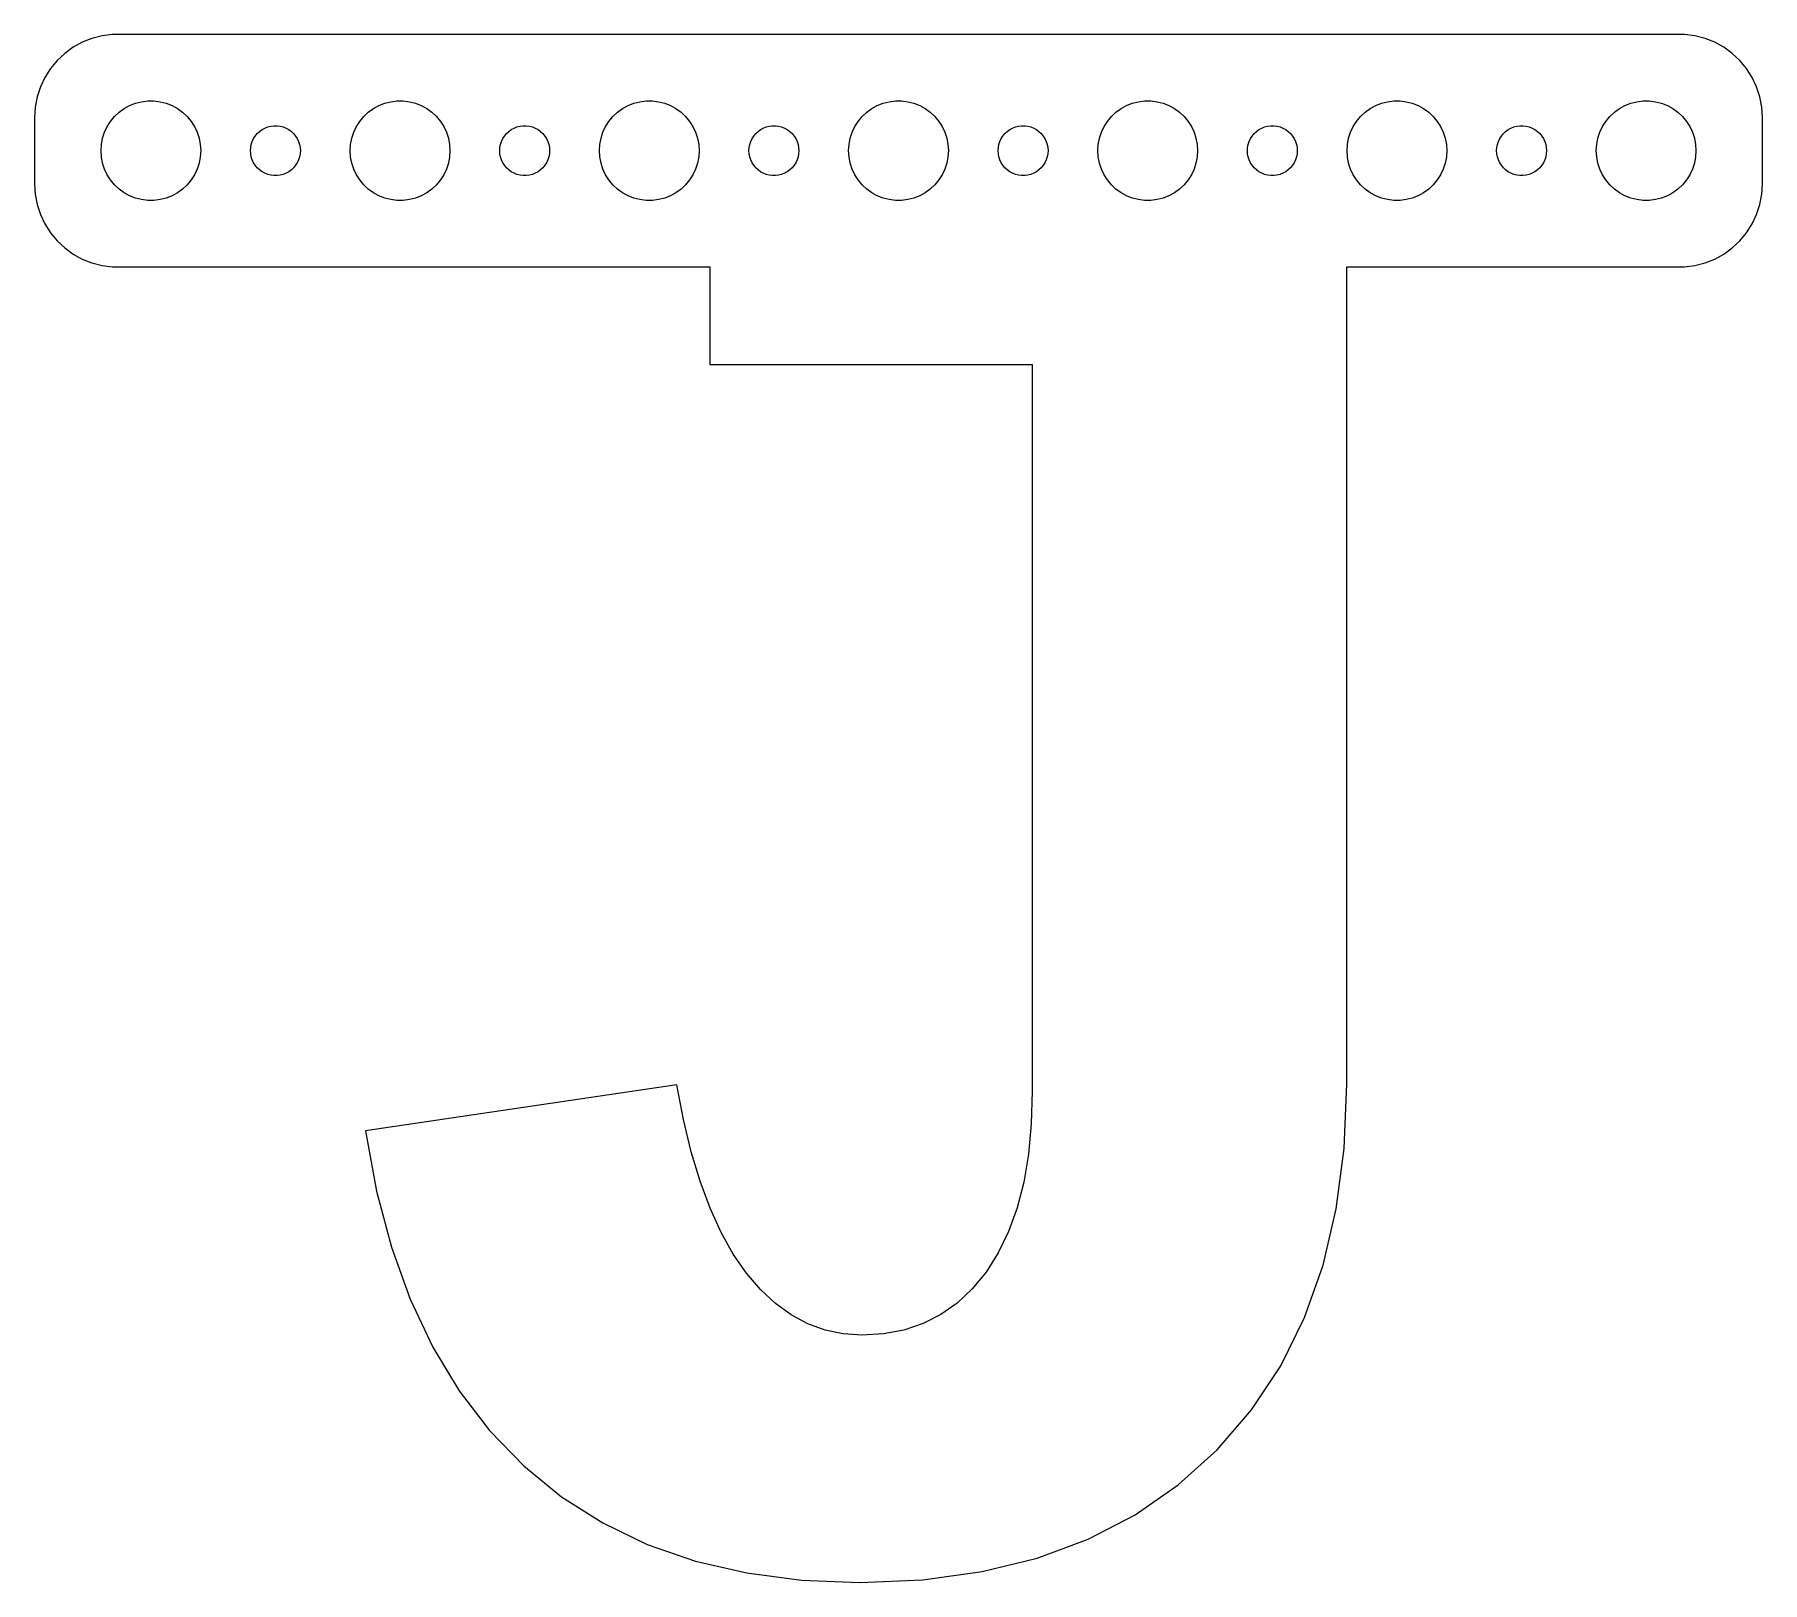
# Model space of a CAD drawing. Header units: metres. Extents: x -52 to 52, y -86 to 7.
import ezdxf

# ---------------------------------------------------------------- set-up
doc = ezdxf.new("R2010")
doc.units = ezdxf.units.M

msp = doc.modelspace()

# ---------------------------------------------------------------- linework, layer by layer
for p, q in [((-49.1289, 6.52412), (-49.6791, 6.22163)), ((-48.5451, 6.75528), (-49.1289, 6.52412)), ((-47.9369, 6.91142), (-48.5451, 6.75528)), ((-47.3139, 6.99013), (-47.9369, 6.91142)), ((47.3139, 6.99013), (-47.3139, 6.99013)), ((47.9369, 6.91142), (47.3139, 6.99013)), ((48.5451, 6.75528), (47.9369, 6.91142)), ((49.1289, 6.52412), (48.5451, 6.75528)), ((49.6791, 6.22163), (49.1289, 6.52412)), ((-50.6448, 5.42273), (-51.0451, 4.93892)), ((-50.1871, 5.85255), (-50.6448, 5.42273)), ((-49.6791, 6.22163), (-50.1871, 5.85255)), ((50.1871, 5.85255), (49.6791, 6.22163)), ((50.6448, 5.42273), (50.1871, 5.85255)), ((51.0451, 4.93892), (50.6448, 5.42273)), ((-51.3815, 4.40877), (-51.6489, 3.84062)), ((-51.0451, 4.93892), (-51.3815, 4.40877)), ((51.3815, 4.40877), (51.0451, 4.93892)), ((51.6489, 3.84062), (51.3815, 4.40877)), ((-51.8429, 3.24344), (-51.9606, 2.62666)), ((-51.6489, 3.84062), (-51.8429, 3.24344)), ((51.8429, 3.24344), (51.6489, 3.84062)), ((51.9606, 2.62666), (51.8429, 3.24344)), ((-51.9606, 2.62666), (-52, 2)), ((-47.1869, 2.05363), (-46.9123, 2.31154)), ((-46.9123, 2.31154), (-46.6075, 2.53297)), ((-46.6075, 2.53297), (-46.2773, 2.71448)), ((-46.2773, 2.71448), (-45.927, 2.85316)), ((-45.927, 2.85316), (-45.5621, 2.94685)), ((-45.5621, 2.94685), (-45.1884, 2.99408)), ((-45.1884, 2.99408), (-44.8116, 2.99408)), ((-44.8116, 2.99408), (-44.4379, 2.94685)), ((-44.4379, 2.94685), (-44.0729, 2.85316)), ((-44.0729, 2.85316), (-43.7227, 2.71448)), ((-43.7227, 2.71448), (-43.3925, 2.53297)), ((-43.3925, 2.53297), (-43.0877, 2.31154)), ((-43.0877, 2.31154), (-42.8131, 2.05363)), ((-32.1869, 2.05363), (-31.9123, 2.31154)), ((-31.9123, 2.31154), (-31.6075, 2.53297)), ((-31.6075, 2.53297), (-31.2773, 2.71448)), ((-31.2773, 2.71448), (-30.927, 2.85316)), ((-30.927, 2.85316), (-30.5621, 2.94685)), ((-30.5621, 2.94685), (-30.1884, 2.99408)), ((-30.1884, 2.99408), (-29.8116, 2.99408)), ((-29.8116, 2.99408), (-29.4379, 2.94685)), ((-29.4379, 2.94685), (-29.0729, 2.85316)), ((-29.0729, 2.85316), (-28.7227, 2.71448)), ((-28.7227, 2.71448), (-28.3925, 2.53297)), ((-28.3925, 2.53297), (-28.0877, 2.31154)), ((-28.0877, 2.31154), (-27.8131, 2.05363)), ((-17.1869, 2.05363), (-16.9123, 2.31154)), ((-16.9123, 2.31154), (-16.6075, 2.53297)), ((-16.6075, 2.53297), (-16.2773, 2.71448)), ((-16.2773, 2.71448), (-15.927, 2.85316)), ((-15.927, 2.85316), (-15.5621, 2.94685)), ((-15.5621, 2.94685), (-15.1884, 2.99408)), ((-15.1884, 2.99408), (-14.8116, 2.99408)), ((-14.8116, 2.99408), (-14.4379, 2.94685)), ((-14.4379, 2.94685), (-14.0729, 2.85316)), ((-14.0729, 2.85316), (-13.7227, 2.71448)), ((-13.7227, 2.71448), (-13.3925, 2.53297)), ((-13.3925, 2.53297), (-13.0877, 2.31154)), ((-13.0877, 2.31154), (-12.8131, 2.05363)), ((-2.1869, 2.05363), (-1.91226, 2.31154)), ((-1.91226, 2.31154), (-1.60747, 2.53297)), ((-1.60747, 2.53297), (-1.27733, 2.71448)), ((-1.27733, 2.71448), (-0.927048, 2.85316)), ((-0.927048, 2.85316), (-0.562134, 2.94685)), ((-0.562134, 2.94685), (-0.18837, 2.99408)), ((-0.18837, 2.99408), (0.18837, 2.99408)), ((0.18837, 2.99408), (0.562134, 2.94685)), ((0.562134, 2.94685), (0.927048, 2.85316)), ((0.927048, 2.85316), (1.27733, 2.71448)), ((1.27733, 2.71448), (1.60747, 2.53297)), ((1.60747, 2.53297), (1.91226, 2.31154)), ((1.91226, 2.31154), (2.1869, 2.05363)), ((12.8131, 2.05363), (13.0877, 2.31154)), ((13.0877, 2.31154), (13.3925, 2.53297)), ((13.3925, 2.53297), (13.7227, 2.71448)), ((13.7227, 2.71448), (14.0729, 2.85316)), ((14.0729, 2.85316), (14.4379, 2.94685)), ((14.4379, 2.94685), (14.8116, 2.99408)), ((14.8116, 2.99408), (15.1884, 2.99408)), ((15.1884, 2.99408), (15.5621, 2.94685)), ((15.5621, 2.94685), (15.927, 2.85316)), ((15.927, 2.85316), (16.2773, 2.71448)), ((16.2773, 2.71448), (16.6075, 2.53297)), ((16.6075, 2.53297), (16.9123, 2.31154)), ((16.9123, 2.31154), (17.1869, 2.05363)), ((27.8131, 2.05363), (28.0877, 2.31154)), ((28.0877, 2.31154), (28.3925, 2.53297)), ((28.3925, 2.53297), (28.7227, 2.71448)), ((28.7227, 2.71448), (29.0729, 2.85316)), ((29.0729, 2.85316), (29.4379, 2.94685)), ((29.4379, 2.94685), (29.8116, 2.99408)), ((29.8116, 2.99408), (30.1884, 2.99408)), ((30.1884, 2.99408), (30.5621, 2.94685)), ((30.5621, 2.94685), (30.927, 2.85316)), ((30.927, 2.85316), (31.2773, 2.71448)), ((31.2773, 2.71448), (31.6075, 2.53297)), ((31.6075, 2.53297), (31.9123, 2.31154)), ((31.9123, 2.31154), (32.1869, 2.05363)), ((42.8131, 2.05363), (43.0877, 2.31154)), ((43.0877, 2.31154), (43.3925, 2.53297)), ((43.3925, 2.53297), (43.7227, 2.71448)), ((43.7227, 2.71448), (44.0729, 2.85316)), ((44.0729, 2.85316), (44.4379, 2.94685)), ((44.4379, 2.94685), (44.8116, 2.99408)), ((44.8116, 2.99408), (45.1884, 2.99408)), ((45.1884, 2.99408), (45.5621, 2.94685)), ((45.5621, 2.94685), (45.927, 2.85316)), ((45.927, 2.85316), (46.2773, 2.71448)), ((46.2773, 2.71448), (46.6075, 2.53297)), ((46.6075, 2.53297), (46.9123, 2.31154)), ((46.9123, 2.31154), (47.1869, 2.05363)), ((52, 2), (51.9606, 2.62666)), ((-52, 2), (-52, -2)), ((-47.9057, 0.746063), (-47.7893, 1.10437)), ((-47.7893, 1.10437), (-47.6289, 1.44525)), ((-47.6289, 1.44525), (-47.427, 1.76335)), ((-47.427, 1.76335), (-47.1869, 2.05363)), ((-42.8131, 2.05363), (-42.5729, 1.76335)), ((-42.5729, 1.76335), (-42.3711, 1.44525)), ((-42.3711, 1.44525), (-42.2107, 1.10437)), ((-42.2107, 1.10437), (-42.0942, 0.746063)), ((-38.5934, 1.02681), (-38.4561, 1.15576)), ((-38.4561, 1.15576), (-38.3037, 1.26648)), ((-38.3037, 1.26648), (-38.1387, 1.35724)), ((-38.1387, 1.35724), (-37.9635, 1.42657)), ((-37.9635, 1.42657), (-37.7811, 1.47342)), ((-37.7811, 1.47342), (-37.5942, 1.49704)), ((-37.5942, 1.49704), (-37.4058, 1.49704)), ((-37.4058, 1.49704), (-37.2189, 1.47342)), ((-37.2189, 1.47342), (-37.0365, 1.42657)), ((-37.0365, 1.42657), (-36.8613, 1.35724)), ((-36.8613, 1.35724), (-36.6963, 1.26648)), ((-36.6963, 1.26648), (-36.5439, 1.15576)), ((-36.5439, 1.15576), (-36.4065, 1.02681)), ((-32.9057, 0.746063), (-32.7893, 1.10437)), ((-32.7893, 1.10437), (-32.6289, 1.44525)), ((-32.6289, 1.44525), (-32.427, 1.76335)), ((-32.427, 1.76335), (-32.1869, 2.05363)), ((-27.8131, 2.05363), (-27.5729, 1.76335)), ((-27.5729, 1.76335), (-27.3711, 1.44525)), ((-27.3711, 1.44525), (-27.2107, 1.10437)), ((-27.2107, 1.10437), (-27.0942, 0.746063)), ((-23.5934, 1.02681), (-23.4561, 1.15576)), ((-23.4561, 1.15576), (-23.3037, 1.26648)), ((-23.3037, 1.26648), (-23.1387, 1.35724)), ((-23.1387, 1.35724), (-22.9635, 1.42657)), ((-22.9635, 1.42657), (-22.7811, 1.47342)), ((-22.7811, 1.47342), (-22.5942, 1.49704)), ((-22.5942, 1.49704), (-22.4058, 1.49704)), ((-22.4058, 1.49704), (-22.2189, 1.47342)), ((-22.2189, 1.47342), (-22.0365, 1.42657)), ((-22.0365, 1.42657), (-21.8613, 1.35724)), ((-21.8613, 1.35724), (-21.6963, 1.26648)), ((-21.6963, 1.26648), (-21.5439, 1.15576)), ((-21.5439, 1.15576), (-21.4065, 1.02681)), ((-17.9057, 0.746063), (-17.7893, 1.10437)), ((-17.7893, 1.10437), (-17.6289, 1.44525)), ((-17.6289, 1.44525), (-17.427, 1.76335)), ((-17.427, 1.76335), (-17.1869, 2.05363)), ((-12.8131, 2.05363), (-12.5729, 1.76335)), ((-12.5729, 1.76335), (-12.3711, 1.44525)), ((-12.3711, 1.44525), (-12.2107, 1.10437)), ((-12.2107, 1.10437), (-12.0942, 0.746063)), ((-8.59344, 1.02681), (-8.45613, 1.15576)), ((-8.45613, 1.15576), (-8.30373, 1.26648)), ((-8.30373, 1.26648), (-8.13866, 1.35724)), ((-8.13866, 1.35724), (-7.96352, 1.42657)), ((-7.96352, 1.42657), (-7.78107, 1.47342)), ((-7.78107, 1.47342), (-7.59418, 1.49704)), ((-7.59418, 1.49704), (-7.40581, 1.49704)), ((-7.40581, 1.49704), (-7.21892, 1.47342)), ((-7.21892, 1.47342), (-7.03647, 1.42657)), ((-7.03647, 1.42657), (-6.86133, 1.35724)), ((-6.86133, 1.35724), (-6.69626, 1.26648)), ((-6.69626, 1.26648), (-6.54385, 1.15576)), ((-6.54385, 1.15576), (-6.40654, 1.02681)), ((-2.90575, 0.746063), (-2.78932, 1.10437)), ((-2.78932, 1.10437), (-2.62891, 1.44525)), ((-2.62891, 1.44525), (-2.42705, 1.76335)), ((-2.42705, 1.76335), (-2.1869, 2.05363)), ((2.1869, 2.05363), (2.42705, 1.76335)), ((2.42705, 1.76335), (2.62891, 1.44525)), ((2.62891, 1.44525), (2.78932, 1.10437)), ((2.78932, 1.10437), (2.90575, 0.746063)), ((6.40654, 1.02681), (6.54385, 1.15576)), ((6.54385, 1.15576), (6.69626, 1.26648)), ((6.69626, 1.26648), (6.86133, 1.35724)), ((6.86133, 1.35724), (7.03647, 1.42657)), ((7.03647, 1.42657), (7.21892, 1.47342)), ((7.21892, 1.47342), (7.40581, 1.49704)), ((7.40581, 1.49704), (7.59418, 1.49704)), ((7.59418, 1.49704), (7.78107, 1.47342)), ((7.78107, 1.47342), (7.96352, 1.42657)), ((7.96352, 1.42657), (8.13866, 1.35724)), ((8.13866, 1.35724), (8.30373, 1.26648)), ((8.30373, 1.26648), (8.45613, 1.15576)), ((8.45613, 1.15576), (8.59344, 1.02681)), ((12.0942, 0.746063), (12.2107, 1.10437)), ((12.2107, 1.10437), (12.3711, 1.44525)), ((12.3711, 1.44525), (12.5729, 1.76335)), ((12.5729, 1.76335), (12.8131, 2.05363)), ((17.1869, 2.05363), (17.427, 1.76335)), ((17.427, 1.76335), (17.6289, 1.44525)), ((17.6289, 1.44525), (17.7893, 1.10437)), ((17.7893, 1.10437), (17.9057, 0.746063)), ((21.4065, 1.02681), (21.5439, 1.15576)), ((21.5439, 1.15576), (21.6963, 1.26648)), ((21.6963, 1.26648), (21.8613, 1.35724)), ((21.8613, 1.35724), (22.0365, 1.42657)), ((22.0365, 1.42657), (22.2189, 1.47342)), ((22.2189, 1.47342), (22.4058, 1.49704)), ((22.4058, 1.49704), (22.5942, 1.49704)), ((22.5942, 1.49704), (22.7811, 1.47342)), ((22.7811, 1.47342), (22.9635, 1.42657)), ((22.9635, 1.42657), (23.1387, 1.35724)), ((23.1387, 1.35724), (23.3037, 1.26648)), ((23.3037, 1.26648), (23.4561, 1.15576)), ((23.4561, 1.15576), (23.5934, 1.02681)), ((27.0942, 0.746063), (27.2107, 1.10437)), ((27.2107, 1.10437), (27.3711, 1.44525)), ((27.3711, 1.44525), (27.5729, 1.76335)), ((27.5729, 1.76335), (27.8131, 2.05363)), ((32.1869, 2.05363), (32.427, 1.76335)), ((32.427, 1.76335), (32.6289, 1.44525)), ((32.6289, 1.44525), (32.7893, 1.10437)), ((32.7893, 1.10437), (32.9057, 0.746063)), ((36.4065, 1.02681), (36.5439, 1.15576)), ((36.5439, 1.15576), (36.6963, 1.26648)), ((36.6963, 1.26648), (36.8613, 1.35724)), ((36.8613, 1.35724), (37.0365, 1.42657)), ((37.0365, 1.42657), (37.2189, 1.47342)), ((37.2189, 1.47342), (37.4058, 1.49704)), ((37.4058, 1.49704), (37.5942, 1.49704)), ((37.5942, 1.49704), (37.7811, 1.47342)), ((37.7811, 1.47342), (37.9635, 1.42657)), ((37.9635, 1.42657), (38.1387, 1.35724)), ((38.1387, 1.35724), (38.3037, 1.26648)), ((38.3037, 1.26648), (38.4561, 1.15576)), ((38.4561, 1.15576), (38.5934, 1.02681)), ((42.0942, 0.746063), (42.2107, 1.10437)), ((42.2107, 1.10437), (42.3711, 1.44525)), ((42.3711, 1.44525), (42.5729, 1.76335)), ((42.5729, 1.76335), (42.8131, 2.05363)), ((47.1869, 2.05363), (47.427, 1.76335)), ((47.427, 1.76335), (47.6289, 1.44525)), ((47.6289, 1.44525), (47.7893, 1.10437)), ((47.7893, 1.10437), (47.9057, 0.746063)), ((52, -2), (52, 2)), ((-48, 0), (-47.9763, 0.375992)), ((-47.9763, -0.375992), (-48, 0)), ((-47.9763, 0.375992), (-47.9057, 0.746063)), ((-42.0942, 0.746063), (-42.0237, 0.375992)), ((-42.0237, 0.375992), (-42, 0)), ((-42, 0), (-42.0237, -0.375992)), ((-39, 0), (-38.9882, 0.187988)), ((-38.9882, -0.187988), (-39, 0)), ((-38.9882, 0.187988), (-38.9529, 0.373032)), ((-38.9529, 0.373032), (-38.8947, 0.552185)), ((-38.8947, 0.552185), (-38.8145, 0.722626)), ((-38.8145, 0.722626), (-38.7135, 0.881668)), ((-38.7135, 0.881668), (-38.5934, 1.02681)), ((-36.4065, 1.02681), (-36.2865, 0.881668)), ((-36.2865, 0.881668), (-36.1855, 0.722626)), ((-36.1855, 0.722626), (-36.1053, 0.552185)), ((-36.1053, 0.552185), (-36.0471, 0.373032)), ((-36.0471, 0.373032), (-36.0118, 0.187988)), ((-36.0118, 0.187988), (-36, 0)), ((-36, 0), (-36.0118, -0.187988)), ((-33, 0), (-32.9763, 0.375992)), ((-32.9763, -0.375992), (-33, 0)), ((-32.9763, 0.375992), (-32.9057, 0.746063)), ((-27.0942, 0.746063), (-27.0237, 0.375992)), ((-27.0237, 0.375992), (-27, 0)), ((-27, 0), (-27.0237, -0.375992)), ((-24, 0), (-23.9882, 0.187988)), ((-23.9882, -0.187988), (-24, 0)), ((-23.9882, 0.187988), (-23.9529, 0.373032)), ((-23.9529, 0.373032), (-23.8947, 0.552185)), ((-23.8947, 0.552185), (-23.8145, 0.722626)), ((-23.8145, 0.722626), (-23.7135, 0.881668)), ((-23.7135, 0.881668), (-23.5934, 1.02681)), ((-21.4065, 1.02681), (-21.2865, 0.881668)), ((-21.2865, 0.881668), (-21.1855, 0.722626)), ((-21.1855, 0.722626), (-21.1053, 0.552185)), ((-21.1053, 0.552185), (-21.0471, 0.373032)), ((-21.0471, 0.373032), (-21.0118, 0.187988)), ((-21.0118, 0.187988), (-21, 0)), ((-21, 0), (-21.0118, -0.187988)), ((-18, 0), (-17.9763, 0.375992)), ((-17.9763, -0.375992), (-18, 0)), ((-17.9763, 0.375992), (-17.9057, 0.746063)), ((-12.0942, 0.746063), (-12.0237, 0.375992)), ((-12.0237, 0.375992), (-12, 0)), ((-12, 0), (-12.0237, -0.375992)), ((-9, 0), (-8.98816, 0.187988)), ((-8.98816, -0.187988), (-9, 0)), ((-8.98816, 0.187988), (-8.95287, 0.373032)), ((-8.95287, 0.373032), (-8.89465, 0.552185)), ((-8.89465, 0.552185), (-8.81445, 0.722626)), ((-8.81445, 0.722626), (-8.71352, 0.881668)), ((-8.71352, 0.881668), (-8.59344, 1.02681)), ((-6.40654, 1.02681), (-6.28647, 0.881668)), ((-6.28647, 0.881668), (-6.18553, 0.722626)), ((-6.18553, 0.722626), (-6.10533, 0.552185)), ((-6.10533, 0.552185), (-6.04712, 0.373032)), ((-6.04712, 0.373032), (-6.01183, 0.187988)), ((-6.01183, 0.187988), (-6, 0)), ((-6, 0), (-6.01183, -0.187988)), ((-3, 0), (-2.97633, 0.375992)), ((-2.97633, -0.375992), (-3, 0)), ((-2.97633, 0.375992), (-2.90575, 0.746063)), ((2.90575, 0.746063), (2.97633, 0.375992)), ((2.97633, 0.375992), (3, 0)), ((3, 0), (2.97633, -0.375992)), ((6, 0), (6.01183, 0.187988)), ((6.01183, -0.187988), (6, 0)), ((6.01183, 0.187988), (6.04712, 0.373032)), ((6.04712, 0.373032), (6.10533, 0.552185)), ((6.10533, 0.552185), (6.18553, 0.722626)), ((6.18553, 0.722626), (6.28647, 0.881668)), ((6.28647, 0.881668), (6.40654, 1.02681)), ((8.59344, 1.02681), (8.71352, 0.881668)), ((8.71352, 0.881668), (8.81445, 0.722626)), ((8.81445, 0.722626), (8.89465, 0.552185)), ((8.89465, 0.552185), (8.95287, 0.373032)), ((8.95287, 0.373032), (8.98816, 0.187988)), ((8.98816, 0.187988), (9, 0)), ((9, 0), (8.98816, -0.187988)), ((12, 0), (12.0237, 0.375992)), ((12.0237, -0.375992), (12, 0)), ((12.0237, 0.375992), (12.0942, 0.746063)), ((17.9057, 0.746063), (17.9763, 0.375992)), ((17.9763, 0.375992), (18, 0)), ((18, 0), (17.9763, -0.375992)), ((21, 0), (21.0118, 0.187988)), ((21.0118, -0.187988), (21, 0)), ((21.0118, 0.187988), (21.0471, 0.373032)), ((21.0471, 0.373032), (21.1053, 0.552185)), ((21.1053, 0.552185), (21.1855, 0.722626)), ((21.1855, 0.722626), (21.2865, 0.881668)), ((21.2865, 0.881668), (21.4065, 1.02681)), ((23.5934, 1.02681), (23.7135, 0.881668)), ((23.7135, 0.881668), (23.8145, 0.722626)), ((23.8145, 0.722626), (23.8947, 0.552185)), ((23.8947, 0.552185), (23.9529, 0.373032)), ((23.9529, 0.373032), (23.9882, 0.187988)), ((23.9882, 0.187988), (24, 0)), ((24, 0), (23.9882, -0.187988)), ((27, 0), (27.0237, 0.375992)), ((27.0237, -0.375992), (27, 0)), ((27.0237, 0.375992), (27.0942, 0.746063)), ((32.9057, 0.746063), (32.9763, 0.375992)), ((32.9763, 0.375992), (33, 0)), ((33, 0), (32.9763, -0.375992)), ((36, 0), (36.0118, 0.187988)), ((36.0118, -0.187988), (36, 0)), ((36.0118, 0.187988), (36.0471, 0.373032)), ((36.0471, 0.373032), (36.1053, 0.552185)), ((36.1053, 0.552185), (36.1855, 0.722626)), ((36.1855, 0.722626), (36.2865, 0.881668)), ((36.2865, 0.881668), (36.4065, 1.02681)), ((38.5934, 1.02681), (38.7135, 0.881668)), ((38.7135, 0.881668), (38.8145, 0.722626)), ((38.8145, 0.722626), (38.8947, 0.552185)), ((38.8947, 0.552185), (38.9529, 0.373032)), ((38.9529, 0.373032), (38.9882, 0.187988)), ((38.9882, 0.187988), (39, 0)), ((39, 0), (38.9882, -0.187988)), ((42, 0), (42.0237, 0.375992)), ((42.0237, -0.375992), (42, 0)), ((42.0237, 0.375992), (42.0942, 0.746063)), ((47.9057, 0.746063), (47.9763, 0.375992)), ((47.9763, 0.375992), (48, 0)), ((48, 0), (47.9763, -0.375992)), ((-47.9057, -0.746063), (-47.9763, -0.375992)), ((-47.7893, -1.10437), (-47.9057, -0.746063)), ((-42.0942, -0.746063), (-42.2107, -1.10437)), ((-42.0237, -0.375992), (-42.0942, -0.746063)), ((-38.9529, -0.373032), (-38.9882, -0.187988)), ((-38.8947, -0.552185), (-38.9529, -0.373032)), ((-38.8145, -0.722626), (-38.8947, -0.552185)), ((-38.7135, -0.881668), (-38.8145, -0.722626)), ((-38.5934, -1.02681), (-38.7135, -0.881668)), ((-38.4561, -1.15576), (-38.5934, -1.02681)), ((-36.4065, -1.02681), (-36.5439, -1.15576)), ((-36.2865, -0.881668), (-36.4065, -1.02681)), ((-36.1855, -0.722626), (-36.2865, -0.881668)), ((-36.1053, -0.552185), (-36.1855, -0.722626)), ((-36.0471, -0.373032), (-36.1053, -0.552185)), ((-36.0118, -0.187988), (-36.0471, -0.373032)), ((-32.9057, -0.746063), (-32.9763, -0.375992)), ((-32.7893, -1.10437), (-32.9057, -0.746063)), ((-27.0942, -0.746063), (-27.2107, -1.10437)), ((-27.0237, -0.375992), (-27.0942, -0.746063)), ((-23.9529, -0.373032), (-23.9882, -0.187988)), ((-23.8947, -0.552185), (-23.9529, -0.373032)), ((-23.8145, -0.722626), (-23.8947, -0.552185)), ((-23.7135, -0.881668), (-23.8145, -0.722626)), ((-23.5934, -1.02681), (-23.7135, -0.881668)), ((-23.4561, -1.15576), (-23.5934, -1.02681)), ((-21.4065, -1.02681), (-21.5439, -1.15576)), ((-21.2865, -0.881668), (-21.4065, -1.02681)), ((-21.1855, -0.722626), (-21.2865, -0.881668)), ((-21.1053, -0.552185), (-21.1855, -0.722626)), ((-21.0471, -0.373032), (-21.1053, -0.552185)), ((-21.0118, -0.187988), (-21.0471, -0.373032)), ((-17.9057, -0.746063), (-17.9763, -0.375992)), ((-17.7893, -1.10437), (-17.9057, -0.746063)), ((-12.0942, -0.746063), (-12.2107, -1.10437)), ((-12.0237, -0.375992), (-12.0942, -0.746063)), ((-8.95287, -0.373032), (-8.98816, -0.187988)), ((-8.89465, -0.552185), (-8.95287, -0.373032)), ((-8.81445, -0.722626), (-8.89465, -0.552185)), ((-8.71352, -0.881668), (-8.81445, -0.722626)), ((-8.59344, -1.02681), (-8.71352, -0.881668)), ((-8.45613, -1.15576), (-8.59344, -1.02681)), ((-6.40654, -1.02681), (-6.54385, -1.15576)), ((-6.28647, -0.881668), (-6.40654, -1.02681)), ((-6.18553, -0.722626), (-6.28647, -0.881668)), ((-6.10533, -0.552185), (-6.18553, -0.722626)), ((-6.04712, -0.373032), (-6.10533, -0.552185)), ((-6.01183, -0.187988), (-6.04712, -0.373032)), ((-2.90575, -0.746063), (-2.97633, -0.375992)), ((-2.78932, -1.10437), (-2.90575, -0.746063)), ((2.90575, -0.746063), (2.78932, -1.10437)), ((2.97633, -0.375992), (2.90575, -0.746063)), ((6.04712, -0.373032), (6.01183, -0.187988)), ((6.10533, -0.552185), (6.04712, -0.373032)), ((6.18553, -0.722626), (6.10533, -0.552185)), ((6.28647, -0.881668), (6.18553, -0.722626)), ((6.40654, -1.02681), (6.28647, -0.881668)), ((6.54385, -1.15576), (6.40654, -1.02681)), ((8.59344, -1.02681), (8.45613, -1.15576)), ((8.71352, -0.881668), (8.59344, -1.02681)), ((8.81445, -0.722626), (8.71352, -0.881668)), ((8.89465, -0.552185), (8.81445, -0.722626)), ((8.95287, -0.373032), (8.89465, -0.552185)), ((8.98816, -0.187988), (8.95287, -0.373032)), ((12.0942, -0.746063), (12.0237, -0.375992)), ((12.2107, -1.10437), (12.0942, -0.746063)), ((17.9057, -0.746063), (17.7893, -1.10437)), ((17.9763, -0.375992), (17.9057, -0.746063)), ((21.0471, -0.373032), (21.0118, -0.187988)), ((21.1053, -0.552185), (21.0471, -0.373032)), ((21.1855, -0.722626), (21.1053, -0.552185)), ((21.2865, -0.881668), (21.1855, -0.722626)), ((21.4065, -1.02681), (21.2865, -0.881668)), ((21.5439, -1.15576), (21.4065, -1.02681)), ((23.5934, -1.02681), (23.4561, -1.15576)), ((23.7135, -0.881668), (23.5934, -1.02681)), ((23.8145, -0.722626), (23.7135, -0.881668)), ((23.8947, -0.552185), (23.8145, -0.722626)), ((23.9529, -0.373032), (23.8947, -0.552185)), ((23.9882, -0.187988), (23.9529, -0.373032)), ((27.0942, -0.746063), (27.0237, -0.375992)), ((27.2107, -1.10437), (27.0942, -0.746063)), ((32.9057, -0.746063), (32.7893, -1.10437)), ((32.9763, -0.375992), (32.9057, -0.746063)), ((36.0471, -0.373032), (36.0118, -0.187988)), ((36.1053, -0.552185), (36.0471, -0.373032)), ((36.1855, -0.722626), (36.1053, -0.552185)), ((36.2865, -0.881668), (36.1855, -0.722626)), ((36.4065, -1.02681), (36.2865, -0.881668)), ((36.5439, -1.15576), (36.4065, -1.02681)), ((38.5934, -1.02681), (38.4561, -1.15576)), ((38.7135, -0.881668), (38.5934, -1.02681)), ((38.8145, -0.722626), (38.7135, -0.881668)), ((38.8947, -0.552185), (38.8145, -0.722626)), ((38.9529, -0.373032), (38.8947, -0.552185)), ((38.9882, -0.187988), (38.9529, -0.373032)), ((42.0942, -0.746063), (42.0237, -0.375992)), ((42.2107, -1.10437), (42.0942, -0.746063)), ((47.9057, -0.746063), (47.7893, -1.10437)), ((47.9763, -0.375992), (47.9057, -0.746063)), ((-52, -2), (-51.9606, -2.62666)), ((-47.6289, -1.44525), (-47.7893, -1.10437)), ((-47.427, -1.76335), (-47.6289, -1.44525)), ((-47.1869, -2.05363), (-47.427, -1.76335)), ((-46.9123, -2.31154), (-47.1869, -2.05363)), ((-42.8131, -2.05363), (-43.0877, -2.31154)), ((-42.5729, -1.76335), (-42.8131, -2.05363)), ((-42.3711, -1.44525), (-42.5729, -1.76335)), ((-42.2107, -1.10437), (-42.3711, -1.44525)), ((-38.3037, -1.26648), (-38.4561, -1.15576)), ((-38.1387, -1.35724), (-38.3037, -1.26648)), ((-37.9635, -1.42657), (-38.1387, -1.35724)), ((-37.7811, -1.47342), (-37.9635, -1.42657)), ((-37.5942, -1.49704), (-37.7811, -1.47342)), ((-37.4058, -1.49704), (-37.5942, -1.49704)), ((-37.2189, -1.47342), (-37.4058, -1.49704)), ((-37.0365, -1.42657), (-37.2189, -1.47342)), ((-36.8613, -1.35724), (-37.0365, -1.42657)), ((-36.6963, -1.26648), (-36.8613, -1.35724)), ((-36.5439, -1.15576), (-36.6963, -1.26648)), ((-32.6289, -1.44525), (-32.7893, -1.10437)), ((-32.427, -1.76335), (-32.6289, -1.44525)), ((-32.1869, -2.05363), (-32.427, -1.76335)), ((-31.9123, -2.31154), (-32.1869, -2.05363)), ((-27.8131, -2.05363), (-28.0877, -2.31154)), ((-27.5729, -1.76335), (-27.8131, -2.05363)), ((-27.3711, -1.44525), (-27.5729, -1.76335)), ((-27.2107, -1.10437), (-27.3711, -1.44525)), ((-23.3037, -1.26648), (-23.4561, -1.15576)), ((-23.1387, -1.35724), (-23.3037, -1.26648)), ((-22.9635, -1.42657), (-23.1387, -1.35724)), ((-22.7811, -1.47342), (-22.9635, -1.42657)), ((-22.5942, -1.49704), (-22.7811, -1.47342)), ((-22.4058, -1.49704), (-22.5942, -1.49704)), ((-22.2189, -1.47342), (-22.4058, -1.49704)), ((-22.0365, -1.42657), (-22.2189, -1.47342)), ((-21.8613, -1.35724), (-22.0365, -1.42657)), ((-21.6963, -1.26648), (-21.8613, -1.35724)), ((-21.5439, -1.15576), (-21.6963, -1.26648)), ((-17.6289, -1.44525), (-17.7893, -1.10437)), ((-17.427, -1.76335), (-17.6289, -1.44525)), ((-17.1869, -2.05363), (-17.427, -1.76335)), ((-16.9123, -2.31154), (-17.1869, -2.05363)), ((-12.8131, -2.05363), (-13.0877, -2.31154)), ((-12.5729, -1.76335), (-12.8131, -2.05363)), ((-12.3711, -1.44525), (-12.5729, -1.76335)), ((-12.2107, -1.10437), (-12.3711, -1.44525)), ((-8.30373, -1.26648), (-8.45613, -1.15576)), ((-8.13866, -1.35724), (-8.30373, -1.26648)), ((-7.96352, -1.42657), (-8.13866, -1.35724)), ((-7.78107, -1.47342), (-7.96352, -1.42657)), ((-7.59418, -1.49704), (-7.78107, -1.47342)), ((-7.40581, -1.49704), (-7.59418, -1.49704)), ((-7.21892, -1.47342), (-7.40581, -1.49704)), ((-7.03647, -1.42657), (-7.21892, -1.47342)), ((-6.86133, -1.35724), (-7.03647, -1.42657)), ((-6.69626, -1.26648), (-6.86133, -1.35724)), ((-6.54385, -1.15576), (-6.69626, -1.26648)), ((-2.62891, -1.44525), (-2.78932, -1.10437)), ((-2.42705, -1.76335), (-2.62891, -1.44525)), ((-2.1869, -2.05363), (-2.42705, -1.76335)), ((-1.91226, -2.31154), (-2.1869, -2.05363)), ((2.1869, -2.05363), (1.91226, -2.31154)), ((2.42705, -1.76335), (2.1869, -2.05363)), ((2.62891, -1.44525), (2.42705, -1.76335)), ((2.78932, -1.10437), (2.62891, -1.44525)), ((6.69626, -1.26648), (6.54385, -1.15576)), ((6.86133, -1.35724), (6.69626, -1.26648)), ((7.03647, -1.42657), (6.86133, -1.35724)), ((7.21892, -1.47342), (7.03647, -1.42657)), ((7.40581, -1.49704), (7.21892, -1.47342)), ((7.59418, -1.49704), (7.40581, -1.49704)), ((7.78107, -1.47342), (7.59418, -1.49704)), ((7.96352, -1.42657), (7.78107, -1.47342)), ((8.13866, -1.35724), (7.96352, -1.42657)), ((8.30373, -1.26648), (8.13866, -1.35724)), ((8.45613, -1.15576), (8.30373, -1.26648)), ((12.3711, -1.44525), (12.2107, -1.10437)), ((12.5729, -1.76335), (12.3711, -1.44525)), ((12.8131, -2.05363), (12.5729, -1.76335)), ((13.0877, -2.31154), (12.8131, -2.05363)), ((17.1869, -2.05363), (16.9123, -2.31154)), ((17.427, -1.76335), (17.1869, -2.05363)), ((17.6289, -1.44525), (17.427, -1.76335)), ((17.7893, -1.10437), (17.6289, -1.44525)), ((21.6963, -1.26648), (21.5439, -1.15576)), ((21.8613, -1.35724), (21.6963, -1.26648)), ((22.0365, -1.42657), (21.8613, -1.35724)), ((22.2189, -1.47342), (22.0365, -1.42657)), ((22.4058, -1.49704), (22.2189, -1.47342)), ((22.5942, -1.49704), (22.4058, -1.49704)), ((22.7811, -1.47342), (22.5942, -1.49704)), ((22.9635, -1.42657), (22.7811, -1.47342)), ((23.1387, -1.35724), (22.9635, -1.42657)), ((23.3037, -1.26648), (23.1387, -1.35724)), ((23.4561, -1.15576), (23.3037, -1.26648)), ((27.3711, -1.44525), (27.2107, -1.10437)), ((27.5729, -1.76335), (27.3711, -1.44525)), ((27.8131, -2.05363), (27.5729, -1.76335)), ((28.0877, -2.31154), (27.8131, -2.05363)), ((32.1869, -2.05363), (31.9123, -2.31154)), ((32.427, -1.76335), (32.1869, -2.05363)), ((32.6289, -1.44525), (32.427, -1.76335)), ((32.7893, -1.10437), (32.6289, -1.44525)), ((36.6963, -1.26648), (36.5439, -1.15576)), ((36.8613, -1.35724), (36.6963, -1.26648)), ((37.0365, -1.42657), (36.8613, -1.35724)), ((37.2189, -1.47342), (37.0365, -1.42657)), ((37.4058, -1.49704), (37.2189, -1.47342)), ((37.5942, -1.49704), (37.4058, -1.49704)), ((37.7811, -1.47342), (37.5942, -1.49704)), ((37.9635, -1.42657), (37.7811, -1.47342)), ((38.1387, -1.35724), (37.9635, -1.42657)), ((38.3037, -1.26648), (38.1387, -1.35724)), ((38.4561, -1.15576), (38.3037, -1.26648)), ((42.3711, -1.44525), (42.2107, -1.10437)), ((42.5729, -1.76335), (42.3711, -1.44525)), ((42.8131, -2.05363), (42.5729, -1.76335)), ((43.0877, -2.31154), (42.8131, -2.05363)), ((47.1869, -2.05363), (46.9123, -2.31154)), ((47.427, -1.76335), (47.1869, -2.05363)), ((47.6289, -1.44525), (47.427, -1.76335)), ((47.7893, -1.10437), (47.6289, -1.44525)), ((51.9606, -2.62666), (52, -2)), ((-51.9606, -2.62666), (-51.8429, -3.24344)), ((-46.6075, -2.53297), (-46.9123, -2.31154)), ((-46.2773, -2.71448), (-46.6075, -2.53297)), ((-45.927, -2.85316), (-46.2773, -2.71448)), ((-45.5621, -2.94685), (-45.927, -2.85316)), ((-45.1884, -2.99408), (-45.5621, -2.94685)), ((-44.8116, -2.99408), (-45.1884, -2.99408)), ((-44.4379, -2.94685), (-44.8116, -2.99408)), ((-44.0729, -2.85316), (-44.4379, -2.94685)), ((-43.7227, -2.71448), (-44.0729, -2.85316)), ((-43.3925, -2.53297), (-43.7227, -2.71448)), ((-43.0877, -2.31154), (-43.3925, -2.53297)), ((-31.6075, -2.53297), (-31.9123, -2.31154)), ((-31.2773, -2.71448), (-31.6075, -2.53297)), ((-30.927, -2.85316), (-31.2773, -2.71448)), ((-30.5621, -2.94685), (-30.927, -2.85316)), ((-30.1884, -2.99408), (-30.5621, -2.94685)), ((-29.8116, -2.99408), (-30.1884, -2.99408)), ((-29.4379, -2.94685), (-29.8116, -2.99408)), ((-29.0729, -2.85316), (-29.4379, -2.94685)), ((-28.7227, -2.71448), (-29.0729, -2.85316)), ((-28.3925, -2.53297), (-28.7227, -2.71448)), ((-28.0877, -2.31154), (-28.3925, -2.53297)), ((-16.6075, -2.53297), (-16.9123, -2.31154)), ((-16.2773, -2.71448), (-16.6075, -2.53297)), ((-15.927, -2.85316), (-16.2773, -2.71448)), ((-15.5621, -2.94685), (-15.927, -2.85316)), ((-15.1884, -2.99408), (-15.5621, -2.94685)), ((-14.8116, -2.99408), (-15.1884, -2.99408)), ((-14.4379, -2.94685), (-14.8116, -2.99408)), ((-14.0729, -2.85316), (-14.4379, -2.94685)), ((-13.7227, -2.71448), (-14.0729, -2.85316)), ((-13.3925, -2.53297), (-13.7227, -2.71448)), ((-13.0877, -2.31154), (-13.3925, -2.53297)), ((-1.60747, -2.53297), (-1.91226, -2.31154)), ((-1.27733, -2.71448), (-1.60747, -2.53297)), ((-0.927048, -2.85316), (-1.27733, -2.71448)), ((-0.562134, -2.94685), (-0.927048, -2.85316)), ((-0.18837, -2.99408), (-0.562134, -2.94685)), ((0.18837, -2.99408), (-0.18837, -2.99408)), ((0.562134, -2.94685), (0.18837, -2.99408)), ((0.927048, -2.85316), (0.562134, -2.94685)), ((1.27733, -2.71448), (0.927048, -2.85316)), ((1.60747, -2.53297), (1.27733, -2.71448)), ((1.91226, -2.31154), (1.60747, -2.53297)), ((13.3925, -2.53297), (13.0877, -2.31154)), ((13.7227, -2.71448), (13.3925, -2.53297)), ((14.0729, -2.85316), (13.7227, -2.71448)), ((14.4379, -2.94685), (14.0729, -2.85316)), ((14.8116, -2.99408), (14.4379, -2.94685)), ((15.1884, -2.99408), (14.8116, -2.99408)), ((15.5621, -2.94685), (15.1884, -2.99408)), ((15.927, -2.85316), (15.5621, -2.94685)), ((16.2773, -2.71448), (15.927, -2.85316)), ((16.6075, -2.53297), (16.2773, -2.71448)), ((16.9123, -2.31154), (16.6075, -2.53297)), ((28.3925, -2.53297), (28.0877, -2.31154)), ((28.7227, -2.71448), (28.3925, -2.53297)), ((29.0729, -2.85316), (28.7227, -2.71448)), ((29.4379, -2.94685), (29.0729, -2.85316)), ((29.8116, -2.99408), (29.4379, -2.94685)), ((30.1884, -2.99408), (29.8116, -2.99408)), ((30.5621, -2.94685), (30.1884, -2.99408)), ((30.927, -2.85316), (30.5621, -2.94685)), ((31.2773, -2.71448), (30.927, -2.85316)), ((31.6075, -2.53297), (31.2773, -2.71448)), ((31.9123, -2.31154), (31.6075, -2.53297)), ((43.3925, -2.53297), (43.0877, -2.31154)), ((43.7227, -2.71448), (43.3925, -2.53297)), ((44.0729, -2.85316), (43.7227, -2.71448)), ((44.4379, -2.94685), (44.0729, -2.85316)), ((44.8116, -2.99408), (44.4379, -2.94685)), ((45.1884, -2.99408), (44.8116, -2.99408)), ((45.5621, -2.94685), (45.1884, -2.99408)), ((45.927, -2.85316), (45.5621, -2.94685)), ((46.2773, -2.71448), (45.927, -2.85316)), ((46.6075, -2.53297), (46.2773, -2.71448)), ((46.9123, -2.31154), (46.6075, -2.53297)), ((51.8429, -3.24344), (51.9606, -2.62666)), ((-51.8429, -3.24344), (-51.6489, -3.84062)), ((-51.6489, -3.84062), (-51.3815, -4.40877)), ((51.3815, -4.40877), (51.6489, -3.84062)), ((51.6489, -3.84062), (51.8429, -3.24344)), ((-51.3815, -4.40877), (-51.0451, -4.93892)), ((-51.0451, -4.93892), (-50.6448, -5.42273)), ((50.6448, -5.42273), (51.0451, -4.93892)), ((51.0451, -4.93892), (51.3815, -4.40877)), ((-50.6448, -5.42273), (-50.1871, -5.85255)), ((-50.1871, -5.85255), (-49.6791, -6.22163)), ((-49.6791, -6.22163), (-49.1289, -6.52412)), ((49.1289, -6.52412), (49.6791, -6.22163)), ((49.6791, -6.22163), (50.1871, -5.85255)), ((50.1871, -5.85255), (50.6448, -5.42273)), ((-49.1289, -6.52412), (-48.5451, -6.75528)), ((-48.5451, -6.75528), (-47.9369, -6.91142)), ((-47.9369, -6.91142), (-47.3139, -6.99013)), ((-47.3139, -6.99013), (-11.3466, -6.99013)), ((-11.3466, -6.99013), (-11.3466, -12.8829)), ((26.984, -56.1744), (26.984, -6.99013)), ((26.984, -6.99013), (47.3139, -6.99013)), ((47.3139, -6.99013), (47.9369, -6.91142)), ((47.9369, -6.91142), (48.5451, -6.75528)), ((48.5451, -6.75528), (49.1289, -6.52412)), ((-11.3466, -12.8829), (8.04385, -12.8829)), ((8.04385, -12.8829), (8.04385, -56.6247)), ((-13.3444, -56.2381), (-32.0908, -59.0083)), ((-12.9433, -58.3312), (-13.3444, -56.2381)), ((8.04385, -56.6247), (7.98732, -58.5825)), ((26.8249, -60.0634), (26.984, -56.1744)), ((-32.0908, -59.0083), (-31.423, -62.6383)), ((-12.4764, -60.2666), (-12.9433, -58.3312)), ((7.98732, -58.5825), (7.81772, -60.4062)), ((-11.9439, -62.0442), (-12.4764, -60.2666)), ((26.3476, -63.7052), (26.8249, -60.0634)), ((7.81772, -60.4062), (7.53503, -62.0957)), ((-11.3456, -63.6641), (-11.9439, -62.0442)), ((7.53503, -62.0957), (7.1393, -63.6512)), ((-31.423, -62.6383), (-30.5238, -66.0186)), ((-10.6817, -65.1262), (-11.3456, -63.6641)), ((7.1393, -63.6512), (6.63049, -65.0725)), ((25.5521, -67.0998), (26.3476, -63.7052)), ((-9.95212, -66.4306), (-10.6817, -65.1262)), ((6.63049, -65.0725), (6.00861, -66.3596)), ((-30.5238, -66.0186), (-29.3932, -69.1491)), ((-9.15683, -67.5773), (-9.95212, -66.4306)), ((6.00861, -66.3596), (5.27365, -67.5127)), ((-8.30478, -68.5686), (-9.15683, -67.5773)), ((5.27365, -67.5127), (4.44273, -68.5211)), ((24.4385, -70.2473), (25.5521, -67.0998)), ((-7.40543, -69.4073), (-8.30478, -68.5686)), ((4.44273, -68.5211), (3.53294, -69.3744)), ((-29.3932, -69.1491), (-28.0311, -72.0297)), ((-6.45876, -70.0936), (-7.40543, -69.4073)), ((3.53294, -69.3744), (2.54428, -70.0725)), ((-5.46478, -70.6274), (-6.45876, -70.0936)), ((-4.42351, -71.0086), (-5.46478, -70.6274)), ((1.47676, -70.6155), (0.330353, -71.0034)), ((2.54428, -70.0725), (1.47676, -70.6155)), ((23.0066, -73.1476), (24.4385, -70.2473)), ((-3.33492, -71.2374), (-4.42351, -71.0086)), ((-2.19904, -71.3136), (-3.33492, -71.2374)), ((-0.894897, -71.2361), (-2.19904, -71.3136)), ((0.330353, -71.0034), (-0.894897, -71.2361)), ((-28.0311, -72.0297), (-26.4377, -74.6606)), ((21.2565, -75.8008), (23.0066, -73.1476)), ((-26.4377, -74.6606), (-24.6128, -77.0417)), ((19.1883, -78.2068), (21.2565, -75.8008)), ((-24.6128, -77.0417), (-22.5566, -79.173)), ((16.8403, -80.326), (19.1883, -78.2068)), ((-22.5566, -79.173), (-20.2821, -81.0358)), ((-20.2821, -81.0358), (-17.8025, -82.6121)), ((14.2503, -82.1191), (16.8403, -80.326)), ((11.4184, -83.5862), (14.2503, -82.1191)), ((-17.8025, -82.6121), (-15.1178, -83.9017)), ((-15.1178, -83.9017), (-12.228, -84.9048)), ((8.34465, -84.7273), (11.4184, -83.5862)), ((-12.228, -84.9048), (-9.13318, -85.6213)), ((5.02895, -85.5424), (8.34465, -84.7273)), ((-9.13318, -85.6213), (-5.83325, -86.0511)), ((-5.83325, -86.0511), (-2.32823, -86.1944)), ((-2.32823, -86.1944), (1.47131, -86.0314)), ((1.47131, -86.0314), (5.02895, -85.5424))]:
    msp.add_line(p, q)

doc.saveas('drawing.dxf')
